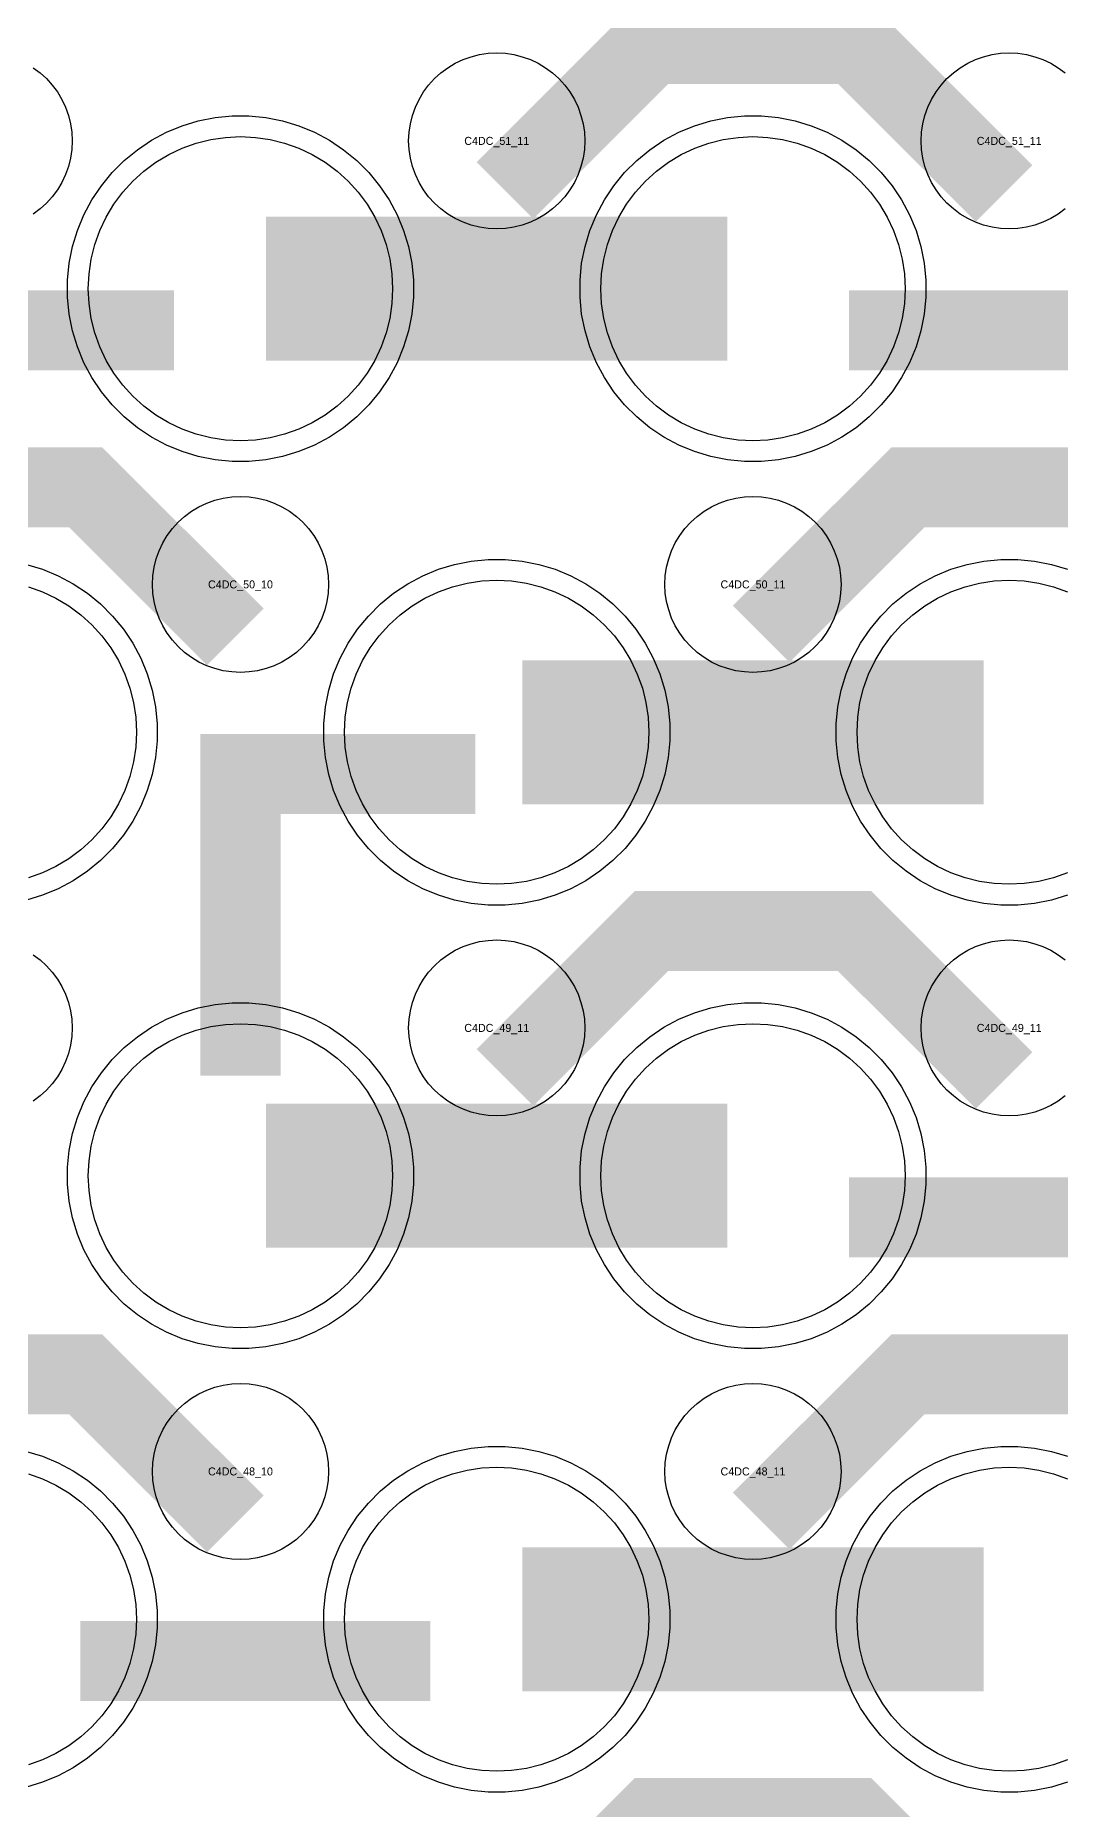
# Model space of a CAD drawing. Extents: x -11880 to 11880, y -14992 to 14992.
# Drawn here: x -8624 to -8304, y -8248 to -7694 of the extents above; entities that cross this region are included whole.
import ezdxf
from ezdxf.enums import TextEntityAlignment as Align

# ---------------------------------------------------------------- set-up
doc = ezdxf.new("R2010")
doc.units = 0
doc.header["$MEASUREMENT"] = 0
for name, color, linetype in [('GDS_775_DT_237', 138, 'CONTINUOUS'), ('RDL1_FS', 34, 'CONTINUOUS'), ('RDL_BS', 160, 'CONTINUOUS')]:
    doc.layers.add(name, color=color, linetype=linetype)

msp = doc.modelspace()

# ---------------------------------------------------------------- linework, layer by layer
at = {"layer": 'RDL1_FS', "color": 240, "true_color": 0xed1f24}
for points in [[(-8560, -7820.304), (-8564.657, -7820.075), (-8569.268, -7819.391), (-8573.791, -7818.259), (-8578.181, -7816.687), (-8582.395, -7814.695), (-8586.395, -7812.297), (-8590.14, -7809.519), (-8593.594, -7806.389), (-8596.724, -7802.935), (-8599.502, -7799.19), (-8601.9, -7795.19), (-8603.892, -7790.976), (-8605.464, -7786.586), (-8606.596, -7782.063), (-8607.28, -7777.452), (-8607.509, -7772.795), (-8607.28, -7768.138), (-8606.596, -7763.527), (-8605.464, -7759.004), (-8603.892, -7754.614), (-8601.9, -7750.4), (-8599.502, -7746.4), (-8596.724, -7742.655), (-8593.594, -7739.201), (-8590.14, -7736.071), (-8586.395, -7733.293), (-8582.395, -7730.895), (-8578.181, -7728.903), (-8573.791, -7727.331), (-8569.268, -7726.199), (-8564.657, -7725.515), (-8560, -7725.286), (-8555.343, -7725.515), (-8550.732, -7726.199), (-8546.209, -7727.331), (-8541.819, -7728.903), (-8537.605, -7730.895), (-8533.605, -7733.293), (-8529.86, -7736.071), (-8526.406, -7739.201), (-8523.276, -7742.655), (-8520.498, -7746.4), (-8518.1, -7750.4), (-8516.108, -7754.614), (-8514.536, -7759.004), (-8513.404, -7763.527), (-8512.72, -7768.138), (-8512.491, -7772.795), (-8512.72, -7777.452), (-8513.404, -7782.063), (-8514.536, -7786.586), (-8516.108, -7790.976), (-8518.1, -7795.19), (-8520.498, -7799.19), (-8523.276, -7802.935), (-8526.406, -7806.389), (-8529.86, -7809.519), (-8533.605, -7812.297), (-8537.605, -7814.695), (-8541.819, -7816.687), (-8546.209, -7818.259), (-8550.732, -7819.391), (-8555.343, -7820.075)], [(-8400, -7820.304), (-8404.657, -7820.075), (-8409.268, -7819.391), (-8413.791, -7818.259), (-8418.181, -7816.687), (-8422.395, -7814.695), (-8426.395, -7812.297), (-8430.14, -7809.519), (-8433.594, -7806.389), (-8436.724, -7802.935), (-8439.502, -7799.19), (-8441.9, -7795.19), (-8443.892, -7790.976), (-8445.464, -7786.586), (-8446.596, -7782.063), (-8447.28, -7777.452), (-8447.509, -7772.795), (-8447.28, -7768.138), (-8446.596, -7763.527), (-8445.464, -7759.004), (-8443.892, -7754.614), (-8441.9, -7750.4), (-8439.502, -7746.4), (-8436.724, -7742.655), (-8433.594, -7739.201), (-8430.14, -7736.071), (-8426.395, -7733.293), (-8422.395, -7730.895), (-8418.181, -7728.903), (-8413.791, -7727.331), (-8409.268, -7726.199), (-8404.657, -7725.515), (-8400, -7725.286), (-8395.343, -7725.515), (-8390.732, -7726.199), (-8386.209, -7727.331), (-8381.819, -7728.903), (-8377.605, -7730.895), (-8373.605, -7733.293), (-8369.86, -7736.071), (-8366.406, -7739.201), (-8363.276, -7742.655), (-8360.498, -7746.4), (-8358.1, -7750.4), (-8356.108, -7754.614), (-8354.536, -7759.004), (-8353.404, -7763.527), (-8352.72, -7768.138), (-8352.491, -7772.795), (-8352.72, -7777.452), (-8353.404, -7782.063), (-8354.536, -7786.586), (-8356.108, -7790.976), (-8358.1, -7795.19), (-8360.498, -7799.19), (-8363.276, -7802.935), (-8366.406, -7806.389), (-8369.86, -7809.519), (-8373.605, -7812.297), (-8377.605, -7814.695), (-8381.819, -7816.687), (-8386.209, -7818.259), (-8390.732, -7819.391), (-8395.343, -7820.075)], [(-8480, -8235.999), (-8484.657, -8235.77), (-8489.268, -8235.086), (-8493.791, -8233.954), (-8498.181, -8232.382), (-8502.395, -8230.39), (-8506.395, -8227.992), (-8510.14, -8225.214), (-8513.594, -8222.084), (-8516.724, -8218.63), (-8519.502, -8214.885), (-8521.9, -8210.885), (-8523.892, -8206.671), (-8525.464, -8202.281), (-8526.596, -8197.758), (-8527.28, -8193.147), (-8527.509, -8188.49), (-8527.28, -8183.833), (-8526.596, -8179.222), (-8525.464, -8174.699), (-8523.892, -8170.309), (-8521.9, -8166.095), (-8519.502, -8162.095), (-8516.724, -8158.35), (-8513.594, -8154.896), (-8510.14, -8151.766), (-8506.395, -8148.988), (-8502.395, -8146.59), (-8498.181, -8144.598), (-8493.791, -8143.026), (-8489.268, -8141.894), (-8484.657, -8141.21), (-8480, -8140.981), (-8475.343, -8141.21), (-8470.732, -8141.894), (-8466.209, -8143.026), (-8461.819, -8144.598), (-8457.605, -8146.59), (-8453.605, -8148.988), (-8449.86, -8151.766), (-8446.406, -8154.896), (-8443.276, -8158.35), (-8440.498, -8162.095), (-8438.1, -8166.095), (-8436.108, -8170.309), (-8434.536, -8174.699), (-8433.404, -8179.222), (-8432.72, -8183.833), (-8432.491, -8188.49), (-8432.72, -8193.147), (-8433.404, -8197.758), (-8434.536, -8202.281), (-8436.108, -8206.671), (-8438.1, -8210.885), (-8440.498, -8214.885), (-8443.276, -8218.63), (-8446.406, -8222.084), (-8449.86, -8225.214), (-8453.605, -8227.992), (-8457.605, -8230.39), (-8461.819, -8232.382), (-8466.209, -8233.954), (-8470.732, -8235.086), (-8475.343, -8235.77)]]:
    msp.add_lwpolyline(points, close=True, dxfattribs=at)
for points in [[(-8551.998, -7772.795, 45, 45, 0), (-8479.998, -7772.795, 45, 45, 0)], [(-8479.998, -7772.795, 45, 45, 0), (-8407.998, -7772.795, 45, 45, 0)], [(-8471.998, -8188.49, 45, 45, 0), (-8399.998, -8188.49, 45, 45, 0)], [(-8399.998, -8188.49, 45, 45, 0), (-8327.998, -8188.49, 45, 45, 0)]]:
    msp.add_lwpolyline(points, format="xyseb", dxfattribs=at)
at = {"layer": 'RDL1_FS'}
for points in [[(-8480, -7958.869), (-8484.657, -7958.64), (-8489.268, -7957.956), (-8493.791, -7956.824), (-8498.181, -7955.252), (-8502.395, -7953.26), (-8506.395, -7950.862), (-8510.14, -7948.084), (-8513.594, -7944.954), (-8516.724, -7941.5), (-8519.502, -7937.755), (-8521.9, -7933.755), (-8523.892, -7929.541), (-8525.464, -7925.151), (-8526.596, -7920.628), (-8527.28, -7916.017), (-8527.509, -7911.36), (-8527.28, -7906.703), (-8526.596, -7902.092), (-8525.464, -7897.569), (-8523.892, -7893.179), (-8521.9, -7888.965), (-8519.502, -7884.965), (-8516.724, -7881.22), (-8513.594, -7877.766), (-8510.14, -7874.636), (-8506.395, -7871.858), (-8502.395, -7869.46), (-8498.181, -7867.468), (-8493.791, -7865.896), (-8489.268, -7864.764), (-8484.657, -7864.08), (-8480, -7863.851), (-8475.343, -7864.08), (-8470.732, -7864.764), (-8466.209, -7865.896), (-8461.819, -7867.468), (-8457.605, -7869.46), (-8453.605, -7871.858), (-8449.86, -7874.636), (-8446.406, -7877.766), (-8443.276, -7881.22), (-8440.498, -7884.965), (-8438.1, -7888.965), (-8436.108, -7893.179), (-8434.536, -7897.569), (-8433.404, -7902.092), (-8432.72, -7906.703), (-8432.491, -7911.36), (-8432.72, -7916.017), (-8433.404, -7920.628), (-8434.536, -7925.151), (-8436.108, -7929.541), (-8438.1, -7933.755), (-8440.498, -7937.755), (-8443.276, -7941.5), (-8446.406, -7944.954), (-8449.86, -7948.084), (-8453.605, -7950.862), (-8457.605, -7953.26), (-8461.819, -7955.252), (-8466.209, -7956.824), (-8470.732, -7957.956), (-8475.343, -7958.64)], [(-8560, -8097.434), (-8564.657, -8097.205), (-8569.268, -8096.521), (-8573.791, -8095.389), (-8578.181, -8093.817), (-8582.395, -8091.825), (-8586.395, -8089.427), (-8590.14, -8086.649), (-8593.594, -8083.519), (-8596.724, -8080.065), (-8599.502, -8076.32), (-8601.9, -8072.32), (-8603.892, -8068.106), (-8605.464, -8063.716), (-8606.596, -8059.193), (-8607.28, -8054.582), (-8607.509, -8049.925), (-8607.28, -8045.268), (-8606.596, -8040.657), (-8605.464, -8036.134), (-8603.892, -8031.744), (-8601.9, -8027.53), (-8599.502, -8023.53), (-8596.724, -8019.785), (-8593.594, -8016.331), (-8590.14, -8013.201), (-8586.395, -8010.423), (-8582.395, -8008.025), (-8578.181, -8006.033), (-8573.791, -8004.461), (-8569.268, -8003.329), (-8564.657, -8002.645), (-8560, -8002.416), (-8555.343, -8002.645), (-8550.732, -8003.329), (-8546.209, -8004.461), (-8541.819, -8006.033), (-8537.605, -8008.025), (-8533.605, -8010.423), (-8529.86, -8013.201), (-8526.406, -8016.331), (-8523.276, -8019.785), (-8520.498, -8023.53), (-8518.1, -8027.53), (-8516.108, -8031.744), (-8514.536, -8036.134), (-8513.404, -8040.657), (-8512.72, -8045.268), (-8512.491, -8049.925), (-8512.72, -8054.582), (-8513.404, -8059.193), (-8514.536, -8063.716), (-8516.108, -8068.106), (-8518.1, -8072.32), (-8520.498, -8076.32), (-8523.276, -8080.065), (-8526.406, -8083.519), (-8529.86, -8086.649), (-8533.605, -8089.427), (-8537.605, -8091.825), (-8541.819, -8093.817), (-8546.209, -8095.389), (-8550.732, -8096.521), (-8555.343, -8097.205)], [(-8400, -8097.434), (-8404.657, -8097.205), (-8409.268, -8096.521), (-8413.791, -8095.389), (-8418.181, -8093.817), (-8422.395, -8091.825), (-8426.395, -8089.427), (-8430.14, -8086.649), (-8433.594, -8083.519), (-8436.724, -8080.065), (-8439.502, -8076.32), (-8441.9, -8072.32), (-8443.892, -8068.106), (-8445.464, -8063.716), (-8446.596, -8059.193), (-8447.28, -8054.582), (-8447.509, -8049.925), (-8447.28, -8045.268), (-8446.596, -8040.657), (-8445.464, -8036.134), (-8443.892, -8031.744), (-8441.9, -8027.53), (-8439.502, -8023.53), (-8436.724, -8019.785), (-8433.594, -8016.331), (-8430.14, -8013.201), (-8426.395, -8010.423), (-8422.395, -8008.025), (-8418.181, -8006.033), (-8413.791, -8004.461), (-8409.268, -8003.329), (-8404.657, -8002.645), (-8400, -8002.416), (-8395.343, -8002.645), (-8390.732, -8003.329), (-8386.209, -8004.461), (-8381.819, -8006.033), (-8377.605, -8008.025), (-8373.605, -8010.423), (-8369.86, -8013.201), (-8366.406, -8016.331), (-8363.276, -8019.785), (-8360.498, -8023.53), (-8358.1, -8027.53), (-8356.108, -8031.744), (-8354.536, -8036.134), (-8353.404, -8040.657), (-8352.72, -8045.268), (-8352.491, -8049.925), (-8352.72, -8054.582), (-8353.404, -8059.193), (-8354.536, -8063.716), (-8356.108, -8068.106), (-8358.1, -8072.32), (-8360.498, -8076.32), (-8363.276, -8080.065), (-8366.406, -8083.519), (-8369.86, -8086.649), (-8373.605, -8089.427), (-8377.605, -8091.825), (-8381.819, -8093.817), (-8386.209, -8095.389), (-8390.732, -8096.521), (-8395.343, -8097.205)]]:
    msp.add_lwpolyline(points, close=True, dxfattribs=at)
msp.add_lwpolyline([(-8301.819, -7955.252), (-8306.209, -7956.824), (-8310.732, -7957.956), (-8315.343, -7958.64), (-8320, -7958.869), (-8324.657, -7958.64), (-8329.268, -7957.956), (-8333.791, -7956.824), (-8338.181, -7955.252), (-8342.395, -7953.26), (-8346.395, -7950.862), (-8350.14, -7948.084), (-8353.594, -7944.954), (-8356.724, -7941.5), (-8359.502, -7937.755), (-8361.9, -7933.755), (-8363.892, -7929.541), (-8365.464, -7925.151), (-8366.596, -7920.628), (-8367.28, -7916.017), (-8367.509, -7911.36), (-8367.28, -7906.703), (-8366.596, -7902.092), (-8365.464, -7897.569), (-8363.892, -7893.179), (-8361.9, -7888.965), (-8359.502, -7884.965), (-8356.724, -7881.22), (-8353.594, -7877.766), (-8350.14, -7874.636), (-8346.395, -7871.858), (-8342.395, -7869.46), (-8338.181, -7867.468), (-8333.791, -7865.896), (-8329.268, -7864.764), (-8324.657, -7864.08), (-8320, -7863.851), (-8315.343, -7864.08), (-8310.732, -7864.764), (-8306.209, -7865.896), (-8301.819, -7867.468)], dxfattribs=at)
at = {"layer": 'RDL1_FS', "color": 240, "true_color": 0xed1f24}
for points in [[(-8626.209, -7865.896), (-8621.819, -7867.468), (-8617.605, -7869.46), (-8613.605, -7871.858), (-8609.86, -7874.636), (-8606.406, -7877.766), (-8603.276, -7881.22), (-8600.498, -7884.965), (-8598.1, -7888.965), (-8596.108, -7893.179), (-8594.536, -7897.569), (-8593.404, -7902.092), (-8592.72, -7906.703), (-8592.491, -7911.36), (-8592.72, -7916.017), (-8593.404, -7920.628), (-8594.536, -7925.151), (-8596.108, -7929.541), (-8598.1, -7933.755), (-8600.498, -7937.755), (-8603.276, -7941.5), (-8606.406, -7944.954), (-8609.86, -7948.084), (-8613.605, -7950.862), (-8617.605, -7953.26), (-8621.819, -7955.252), (-8626.209, -7956.824)], [(-8301.819, -8232.382), (-8306.209, -8233.954), (-8310.732, -8235.086), (-8315.343, -8235.77), (-8320, -8235.999), (-8324.657, -8235.77), (-8329.268, -8235.086), (-8333.791, -8233.954), (-8338.181, -8232.382), (-8342.395, -8230.39), (-8346.395, -8227.992), (-8350.14, -8225.214), (-8353.594, -8222.084), (-8356.724, -8218.63), (-8359.502, -8214.885), (-8361.9, -8210.885), (-8363.892, -8206.671), (-8365.464, -8202.281), (-8366.596, -8197.758), (-8367.28, -8193.147), (-8367.509, -8188.49), (-8367.28, -8183.833), (-8366.596, -8179.222), (-8365.464, -8174.699), (-8363.892, -8170.309), (-8361.9, -8166.095), (-8359.502, -8162.095), (-8356.724, -8158.35), (-8353.594, -8154.896), (-8350.14, -8151.766), (-8346.395, -8148.988), (-8342.395, -8146.59), (-8338.181, -8144.598), (-8333.791, -8143.026), (-8329.268, -8141.894), (-8324.657, -8141.21), (-8320, -8140.981), (-8315.343, -8141.21), (-8310.732, -8141.894), (-8306.209, -8143.026), (-8301.819, -8144.598)], [(-8626.209, -8143.026), (-8621.819, -8144.598), (-8617.605, -8146.59), (-8613.605, -8148.988), (-8609.86, -8151.766), (-8606.406, -8154.896), (-8603.276, -8158.35), (-8600.498, -8162.095), (-8598.1, -8166.095), (-8596.108, -8170.309), (-8594.536, -8174.699), (-8593.404, -8179.222), (-8592.72, -8183.833), (-8592.491, -8188.49), (-8592.72, -8193.147), (-8593.404, -8197.758), (-8594.536, -8202.281), (-8596.108, -8206.671), (-8598.1, -8210.885), (-8600.498, -8214.885), (-8603.276, -8218.63), (-8606.406, -8222.084), (-8609.86, -8225.214), (-8613.605, -8227.992), (-8617.605, -8230.39), (-8621.819, -8232.382), (-8626.209, -8233.954)]]:
    msp.add_lwpolyline(points, dxfattribs=at)
at = {"layer": 'RDL1_FS'}
for points in [[(-8471.998, -7911.36, 45, 45, 0), (-8399.998, -7911.36, 45, 45, 0)], [(-8399.998, -7911.36, 45, 45, 0), (-8327.998, -7911.36, 45, 45, 0)], [(-8551.998, -8049.925, 45, 45, 0), (-8479.998, -8049.925, 45, 45, 0)], [(-8479.998, -8049.925, 45, 45, 0), (-8407.998, -8049.925, 45, 45, 0)]]:
    msp.add_lwpolyline(points, format="xyseb", dxfattribs=at)
at = {"layer": 'RDL_BS'}
for points in [[(-8477.438, -7742.109, 25, 25, 0), (-8431.623, -7696.294, 25, 25, 0), (-8398.07, -7696.294, 25, 25, 0)], [(-8321.599, -7743.008, 25, 25, 0), (-8368.313, -7696.294, 25, 25, 0), (-8398.071, -7696.294, 25, 25, 0)], [(-8561.599, -7881.573, 25, 25, 0), (-8608.313, -7834.859, 25, 25, 0), (-8638.071, -7834.859, 25, 25, 0)], [(-8397.438, -7880.674, 25, 25, 0), (-8351.623, -7834.859, 25, 25, 0), (-8318.07, -7834.859, 25, 25, 0)], [(-8241.599, -7881.573, 25, 25, 0), (-8288.313, -7834.859, 25, 25, 0), (-8318.071, -7834.859, 25, 25, 0)], [(-8560, -8018.65, 25, 25, 0), (-8560, -7911.873, 25, 25, 0)], [(-8572.5, -7924.373, 25, 25, 0), (-8486.667, -7924.373, 25, 25, 0)], [(-8532.944, -7924.373, 25, 25, 0), (-8491.74, -7924.373, 25, 25, 0)], [(-8560, -7942.342, 25, 25, 0), (-8560, -7987.962, 25, 25, 0)], [(-8477.438, -8019.239, 25, 25, 0), (-8431.623, -7973.424, 25, 25, 0), (-8398.07, -7973.424, 25, 25, 0)], [(-8321.599, -8020.138, 25, 25, 0), (-8368.313, -7973.424, 25, 25, 0), (-8398.071, -7973.424, 25, 25, 0)], [(-8369.984, -8062.938, 25, 25, 0), (-8260.719, -8062.938, 25, 25, 0)], [(-8561.599, -8158.703, 25, 25, 0), (-8608.313, -8111.989, 25, 25, 0), (-8638.071, -8111.989, 25, 25, 0)], [(-8397.438, -8157.804, 25, 25, 0), (-8351.623, -8111.989, 25, 25, 0), (-8318.07, -8111.989, 25, 25, 0)], [(-8241.599, -8158.703, 25, 25, 0), (-8288.313, -8111.989, 25, 25, 0), (-8318.071, -8111.989, 25, 25, 0)], [(-8477.438, -8296.369, 25, 25, 0), (-8431.623, -8250.554, 25, 25, 0), (-8398.07, -8250.554, 25, 25, 0)], [(-8321.599, -8297.268, 25, 25, 0), (-8368.313, -8250.554, 25, 25, 0), (-8398.071, -8250.554, 25, 25, 0)]]:
    msp.add_lwpolyline(points, format="xyseb", dxfattribs=at)
for points in [[(-8624.72, -7703.75), (-8622.557, -7705.353), (-8620.558, -7707.165), (-8618.746, -7709.164), (-8617.143, -7711.327), (-8615.75, -7713.651), (-8614.598, -7716.088), (-8613.691, -7718.623), (-8613.034, -7721.242), (-8612.638, -7723.914), (-8612.506, -7726.607), (-8612.638, -7729.3), (-8613.034, -7731.972), (-8613.691, -7734.591), (-8614.598, -7737.126), (-8615.75, -7739.563), (-8617.143, -7741.887), (-8618.746, -7744.05), (-8620.558, -7746.049), (-8622.557, -7747.861), (-8624.72, -7749.464)], [(-8302.557, -7747.861), (-8304.72, -7749.464), (-8307.044, -7750.857), (-8309.481, -7752.009), (-8312.016, -7752.916), (-8314.635, -7753.573), (-8317.307, -7753.969), (-8320, -7754.101), (-8322.693, -7753.969), (-8325.365, -7753.573), (-8327.984, -7752.916), (-8330.519, -7752.009), (-8332.956, -7750.857), (-8335.28, -7749.464), (-8337.443, -7747.861), (-8339.442, -7746.049), (-8341.254, -7744.05), (-8342.857, -7741.887), (-8344.25, -7739.563), (-8345.402, -7737.126), (-8346.309, -7734.591), (-8346.966, -7731.972), (-8347.362, -7729.3), (-8347.494, -7726.607), (-8347.362, -7723.914), (-8346.966, -7721.242), (-8346.309, -7718.623), (-8345.402, -7716.088), (-8344.25, -7713.651), (-8342.857, -7711.327), (-8341.254, -7709.164), (-8339.442, -7707.165), (-8337.443, -7705.353), (-8335.28, -7703.75), (-8332.956, -7702.357), (-8330.519, -7701.205), (-8327.984, -7700.298), (-8325.365, -7699.641), (-8322.693, -7699.245), (-8320, -7699.113), (-8317.307, -7699.245), (-8314.635, -7699.641), (-8312.016, -7700.298), (-8309.481, -7701.205), (-8307.044, -7702.357), (-8304.72, -7703.75), (-8302.557, -7705.353)], [(-8301.795, -7962.266), (-8306.835, -7963.797), (-8312.062, -7964.843), (-8317.356, -7965.36), (-8322.644, -7965.36), (-8327.938, -7964.843), (-8333.165, -7963.797), (-8338.205, -7962.266), (-8343.115, -7960.235), (-8347.777, -7957.743), (-8352.191, -7954.796), (-8356.292, -7951.434), (-8360.074, -7947.652), (-8363.436, -7943.551), (-8366.383, -7939.137), (-8368.875, -7934.475), (-8370.906, -7929.565), (-8372.437, -7924.525), (-8373.483, -7919.298), (-8374, -7914.004), (-8374, -7908.716), (-8373.483, -7903.422), (-8372.437, -7898.195), (-8370.906, -7893.155), (-8368.875, -7888.245), (-8366.383, -7883.583), (-8363.436, -7879.169), (-8360.074, -7875.068), (-8356.292, -7871.286), (-8352.191, -7867.924), (-8347.777, -7864.977), (-8343.115, -7862.485), (-8338.205, -7860.454), (-8333.165, -7858.923), (-8327.938, -7857.877), (-8322.644, -7857.36), (-8317.356, -7857.36), (-8312.062, -7857.877), (-8306.835, -7858.923), (-8301.795, -7860.454)], [(-8624.72, -7980.88), (-8622.557, -7982.483), (-8620.558, -7984.295), (-8618.746, -7986.294), (-8617.143, -7988.457), (-8615.75, -7990.781), (-8614.598, -7993.218), (-8613.691, -7995.753), (-8613.034, -7998.372), (-8612.638, -8001.044), (-8612.506, -8003.737), (-8612.638, -8006.43), (-8613.034, -8009.102), (-8613.691, -8011.721), (-8614.598, -8014.256), (-8615.75, -8016.693), (-8617.143, -8019.017), (-8618.746, -8021.18), (-8620.558, -8023.179), (-8622.557, -8024.991), (-8624.72, -8026.594)], [(-8302.557, -8024.991), (-8304.72, -8026.594), (-8307.044, -8027.987), (-8309.481, -8029.139), (-8312.016, -8030.046), (-8314.635, -8030.703), (-8317.307, -8031.099), (-8320, -8031.231), (-8322.693, -8031.099), (-8325.365, -8030.703), (-8327.984, -8030.046), (-8330.519, -8029.139), (-8332.956, -8027.987), (-8335.28, -8026.594), (-8337.443, -8024.991), (-8339.442, -8023.179), (-8341.254, -8021.18), (-8342.857, -8019.017), (-8344.25, -8016.693), (-8345.402, -8014.256), (-8346.309, -8011.721), (-8346.966, -8009.102), (-8347.362, -8006.43), (-8347.494, -8003.737), (-8347.362, -8001.044), (-8346.966, -7998.372), (-8346.309, -7995.753), (-8345.402, -7993.218), (-8344.25, -7990.781), (-8342.857, -7988.457), (-8341.254, -7986.294), (-8339.442, -7984.295), (-8337.443, -7982.483), (-8335.28, -7980.88), (-8332.956, -7979.487), (-8330.519, -7978.335), (-8327.984, -7977.428), (-8325.365, -7976.771), (-8322.693, -7976.375), (-8320, -7976.243), (-8317.307, -7976.375), (-8314.635, -7976.771), (-8312.016, -7977.428), (-8309.481, -7978.335), (-8307.044, -7979.487), (-8304.72, -7980.88), (-8302.557, -7982.483)]]:
    msp.add_lwpolyline(points, dxfattribs=at)
for points in [[(-8480, -7754.101), (-8482.693, -7753.969), (-8485.365, -7753.573), (-8487.984, -7752.916), (-8490.519, -7752.009), (-8492.956, -7750.857), (-8495.28, -7749.464), (-8497.443, -7747.861), (-8499.442, -7746.049), (-8501.254, -7744.05), (-8502.857, -7741.887), (-8504.25, -7739.563), (-8505.402, -7737.126), (-8506.309, -7734.591), (-8506.966, -7731.972), (-8507.362, -7729.3), (-8507.494, -7726.607), (-8507.362, -7723.914), (-8506.966, -7721.242), (-8506.309, -7718.623), (-8505.402, -7716.088), (-8504.25, -7713.651), (-8502.857, -7711.327), (-8501.254, -7709.164), (-8499.442, -7707.165), (-8497.443, -7705.353), (-8495.28, -7703.75), (-8492.956, -7702.357), (-8490.519, -7701.205), (-8487.984, -7700.298), (-8485.365, -7699.641), (-8482.693, -7699.245), (-8480, -7699.113), (-8477.307, -7699.245), (-8474.635, -7699.641), (-8472.016, -7700.298), (-8469.481, -7701.205), (-8467.044, -7702.357), (-8464.72, -7703.75), (-8462.557, -7705.353), (-8460.558, -7707.165), (-8458.746, -7709.164), (-8457.143, -7711.327), (-8455.75, -7713.651), (-8454.598, -7716.088), (-8453.691, -7718.623), (-8453.034, -7721.242), (-8452.638, -7723.914), (-8452.506, -7726.607), (-8452.638, -7729.3), (-8453.034, -7731.972), (-8453.691, -7734.591), (-8454.598, -7737.126), (-8455.75, -7739.563), (-8457.143, -7741.887), (-8458.746, -7744.05), (-8460.558, -7746.049), (-8462.557, -7747.861), (-8464.72, -7749.464), (-8467.044, -7750.857), (-8469.481, -7752.009), (-8472.016, -7752.916), (-8474.635, -7753.573), (-8477.307, -7753.969)], [(-8560, -7892.666), (-8562.693, -7892.534), (-8565.365, -7892.138), (-8567.984, -7891.481), (-8570.519, -7890.574), (-8572.956, -7889.422), (-8575.28, -7888.029), (-8577.443, -7886.426), (-8579.442, -7884.614), (-8581.254, -7882.615), (-8582.857, -7880.452), (-8584.25, -7878.128), (-8585.402, -7875.691), (-8586.309, -7873.156), (-8586.966, -7870.537), (-8587.362, -7867.865), (-8587.494, -7865.172), (-8587.362, -7862.479), (-8586.966, -7859.807), (-8586.309, -7857.188), (-8585.402, -7854.653), (-8584.25, -7852.216), (-8582.857, -7849.892), (-8581.254, -7847.729), (-8579.442, -7845.73), (-8577.443, -7843.918), (-8575.28, -7842.315), (-8572.956, -7840.922), (-8570.519, -7839.77), (-8567.984, -7838.863), (-8565.365, -7838.206), (-8562.693, -7837.81), (-8560, -7837.678), (-8557.307, -7837.81), (-8554.635, -7838.206), (-8552.016, -7838.863), (-8549.481, -7839.77), (-8547.044, -7840.922), (-8544.72, -7842.315), (-8542.557, -7843.918), (-8540.558, -7845.73), (-8538.746, -7847.729), (-8537.143, -7849.892), (-8535.75, -7852.216), (-8534.598, -7854.653), (-8533.691, -7857.188), (-8533.034, -7859.807), (-8532.638, -7862.479), (-8532.506, -7865.172), (-8532.638, -7867.865), (-8533.034, -7870.537), (-8533.691, -7873.156), (-8534.598, -7875.691), (-8535.75, -7878.128), (-8537.143, -7880.452), (-8538.746, -7882.615), (-8540.558, -7884.614), (-8542.557, -7886.426), (-8544.72, -7888.029), (-8547.044, -7889.422), (-8549.481, -7890.574), (-8552.016, -7891.481), (-8554.635, -7892.138), (-8557.307, -7892.534)], [(-8400, -7892.666), (-8402.693, -7892.534), (-8405.365, -7892.138), (-8407.984, -7891.481), (-8410.519, -7890.574), (-8412.956, -7889.422), (-8415.28, -7888.029), (-8417.443, -7886.426), (-8419.442, -7884.614), (-8421.254, -7882.615), (-8422.857, -7880.452), (-8424.25, -7878.128), (-8425.402, -7875.691), (-8426.309, -7873.156), (-8426.966, -7870.537), (-8427.362, -7867.865), (-8427.494, -7865.172), (-8427.362, -7862.479), (-8426.966, -7859.807), (-8426.309, -7857.188), (-8425.402, -7854.653), (-8424.25, -7852.216), (-8422.857, -7849.892), (-8421.254, -7847.729), (-8419.442, -7845.73), (-8417.443, -7843.918), (-8415.28, -7842.315), (-8412.956, -7840.922), (-8410.519, -7839.77), (-8407.984, -7838.863), (-8405.365, -7838.206), (-8402.693, -7837.81), (-8400, -7837.678), (-8397.307, -7837.81), (-8394.635, -7838.206), (-8392.016, -7838.863), (-8389.481, -7839.77), (-8387.044, -7840.922), (-8384.72, -7842.315), (-8382.557, -7843.918), (-8380.558, -7845.73), (-8378.746, -7847.729), (-8377.143, -7849.892), (-8375.75, -7852.216), (-8374.598, -7854.653), (-8373.691, -7857.188), (-8373.034, -7859.807), (-8372.638, -7862.479), (-8372.506, -7865.172), (-8372.638, -7867.865), (-8373.034, -7870.537), (-8373.691, -7873.156), (-8374.598, -7875.691), (-8375.75, -7878.128), (-8377.143, -7880.452), (-8378.746, -7882.615), (-8380.558, -7884.614), (-8382.557, -7886.426), (-8384.72, -7888.029), (-8387.044, -7889.422), (-8389.481, -7890.574), (-8392.016, -7891.481), (-8394.635, -7892.138), (-8397.307, -7892.534)], [(-8482.644, -7965.36), (-8487.938, -7964.843), (-8493.165, -7963.797), (-8498.205, -7962.266), (-8503.115, -7960.235), (-8507.777, -7957.743), (-8512.191, -7954.796), (-8516.292, -7951.434), (-8520.074, -7947.652), (-8523.436, -7943.551), (-8526.383, -7939.137), (-8528.875, -7934.475), (-8530.906, -7929.565), (-8532.437, -7924.525), (-8533.483, -7919.298), (-8534, -7914.004), (-8534, -7908.716), (-8533.483, -7903.422), (-8532.437, -7898.195), (-8530.906, -7893.155), (-8528.875, -7888.245), (-8526.383, -7883.583), (-8523.436, -7879.169), (-8520.074, -7875.068), (-8516.292, -7871.286), (-8512.191, -7867.924), (-8507.777, -7864.977), (-8503.115, -7862.485), (-8498.205, -7860.454), (-8493.165, -7858.923), (-8487.938, -7857.877), (-8482.644, -7857.36), (-8477.356, -7857.36), (-8472.062, -7857.877), (-8466.835, -7858.923), (-8461.795, -7860.454), (-8456.885, -7862.485), (-8452.223, -7864.977), (-8447.809, -7867.924), (-8443.708, -7871.286), (-8439.926, -7875.068), (-8436.564, -7879.169), (-8433.617, -7883.583), (-8431.125, -7888.245), (-8429.094, -7893.155), (-8427.563, -7898.195), (-8426.517, -7903.422), (-8426, -7908.716), (-8426, -7914.004), (-8426.517, -7919.298), (-8427.563, -7924.525), (-8429.094, -7929.565), (-8431.125, -7934.475), (-8433.617, -7939.137), (-8436.564, -7943.551), (-8439.926, -7947.652), (-8443.708, -7951.434), (-8447.809, -7954.796), (-8452.223, -7957.743), (-8456.885, -7960.235), (-8461.795, -7962.266), (-8466.835, -7963.797), (-8472.062, -7964.843), (-8477.356, -7965.36)], [(-8480, -8031.231), (-8482.693, -8031.099), (-8485.365, -8030.703), (-8487.984, -8030.046), (-8490.519, -8029.139), (-8492.956, -8027.987), (-8495.28, -8026.594), (-8497.443, -8024.991), (-8499.442, -8023.179), (-8501.254, -8021.18), (-8502.857, -8019.017), (-8504.25, -8016.693), (-8505.402, -8014.256), (-8506.309, -8011.721), (-8506.966, -8009.102), (-8507.362, -8006.43), (-8507.494, -8003.737), (-8507.362, -8001.044), (-8506.966, -7998.372), (-8506.309, -7995.753), (-8505.402, -7993.218), (-8504.25, -7990.781), (-8502.857, -7988.457), (-8501.254, -7986.294), (-8499.442, -7984.295), (-8497.443, -7982.483), (-8495.28, -7980.88), (-8492.956, -7979.487), (-8490.519, -7978.335), (-8487.984, -7977.428), (-8485.365, -7976.771), (-8482.693, -7976.375), (-8480, -7976.243), (-8477.307, -7976.375), (-8474.635, -7976.771), (-8472.016, -7977.428), (-8469.481, -7978.335), (-8467.044, -7979.487), (-8464.72, -7980.88), (-8462.557, -7982.483), (-8460.558, -7984.295), (-8458.746, -7986.294), (-8457.143, -7988.457), (-8455.75, -7990.781), (-8454.598, -7993.218), (-8453.691, -7995.753), (-8453.034, -7998.372), (-8452.638, -8001.044), (-8452.506, -8003.737), (-8452.638, -8006.43), (-8453.034, -8009.102), (-8453.691, -8011.721), (-8454.598, -8014.256), (-8455.75, -8016.693), (-8457.143, -8019.017), (-8458.746, -8021.18), (-8460.558, -8023.179), (-8462.557, -8024.991), (-8464.72, -8026.594), (-8467.044, -8027.987), (-8469.481, -8029.139), (-8472.016, -8030.046), (-8474.635, -8030.703), (-8477.307, -8031.099)], [(-8562.644, -8103.925), (-8567.938, -8103.408), (-8573.165, -8102.362), (-8578.205, -8100.831), (-8583.115, -8098.8), (-8587.777, -8096.308), (-8592.191, -8093.361), (-8596.292, -8089.999), (-8600.074, -8086.217), (-8603.436, -8082.116), (-8606.383, -8077.702), (-8608.875, -8073.04), (-8610.906, -8068.13), (-8612.437, -8063.09), (-8613.483, -8057.863), (-8614, -8052.569), (-8614, -8047.281), (-8613.483, -8041.987), (-8612.437, -8036.76), (-8610.906, -8031.72), (-8608.875, -8026.81), (-8606.383, -8022.148), (-8603.436, -8017.734), (-8600.074, -8013.633), (-8596.292, -8009.851), (-8592.191, -8006.489), (-8587.777, -8003.542), (-8583.115, -8001.05), (-8578.205, -7999.019), (-8573.165, -7997.488), (-8567.938, -7996.442), (-8562.644, -7995.925), (-8557.356, -7995.925), (-8552.062, -7996.442), (-8546.835, -7997.488), (-8541.795, -7999.019), (-8536.885, -8001.05), (-8532.223, -8003.542), (-8527.809, -8006.489), (-8523.708, -8009.851), (-8519.926, -8013.633), (-8516.564, -8017.734), (-8513.617, -8022.148), (-8511.125, -8026.81), (-8509.094, -8031.72), (-8507.563, -8036.76), (-8506.517, -8041.987), (-8506, -8047.281), (-8506, -8052.569), (-8506.517, -8057.863), (-8507.563, -8063.09), (-8509.094, -8068.13), (-8511.125, -8073.04), (-8513.617, -8077.702), (-8516.564, -8082.116), (-8519.926, -8086.217), (-8523.708, -8089.999), (-8527.809, -8093.361), (-8532.223, -8096.308), (-8536.885, -8098.8), (-8541.795, -8100.831), (-8546.835, -8102.362), (-8552.062, -8103.408), (-8557.356, -8103.925)], [(-8402.644, -8103.925), (-8407.938, -8103.408), (-8413.165, -8102.362), (-8418.205, -8100.831), (-8423.115, -8098.8), (-8427.777, -8096.308), (-8432.191, -8093.361), (-8436.292, -8089.999), (-8440.074, -8086.217), (-8443.436, -8082.116), (-8446.383, -8077.702), (-8448.875, -8073.04), (-8450.906, -8068.13), (-8452.437, -8063.09), (-8453.483, -8057.863), (-8454, -8052.569), (-8454, -8047.281), (-8453.483, -8041.987), (-8452.437, -8036.76), (-8450.906, -8031.72), (-8448.875, -8026.81), (-8446.383, -8022.148), (-8443.436, -8017.734), (-8440.074, -8013.633), (-8436.292, -8009.851), (-8432.191, -8006.489), (-8427.777, -8003.542), (-8423.115, -8001.05), (-8418.205, -7999.019), (-8413.165, -7997.488), (-8407.938, -7996.442), (-8402.644, -7995.925), (-8397.356, -7995.925), (-8392.062, -7996.442), (-8386.835, -7997.488), (-8381.795, -7999.019), (-8376.885, -8001.05), (-8372.223, -8003.542), (-8367.809, -8006.489), (-8363.708, -8009.851), (-8359.926, -8013.633), (-8356.564, -8017.734), (-8353.617, -8022.148), (-8351.125, -8026.81), (-8349.094, -8031.72), (-8347.563, -8036.76), (-8346.517, -8041.987), (-8346, -8047.281), (-8346, -8052.569), (-8346.517, -8057.863), (-8347.563, -8063.09), (-8349.094, -8068.13), (-8351.125, -8073.04), (-8353.617, -8077.702), (-8356.564, -8082.116), (-8359.926, -8086.217), (-8363.708, -8089.999), (-8367.809, -8093.361), (-8372.223, -8096.308), (-8376.885, -8098.8), (-8381.795, -8100.831), (-8386.835, -8102.362), (-8392.062, -8103.408), (-8397.356, -8103.925)], [(-8560, -8169.796), (-8562.693, -8169.664), (-8565.365, -8169.268), (-8567.984, -8168.611), (-8570.519, -8167.704), (-8572.956, -8166.552), (-8575.28, -8165.159), (-8577.443, -8163.556), (-8579.442, -8161.744), (-8581.254, -8159.745), (-8582.857, -8157.582), (-8584.25, -8155.258), (-8585.402, -8152.821), (-8586.309, -8150.286), (-8586.966, -8147.667), (-8587.362, -8144.995), (-8587.494, -8142.302), (-8587.362, -8139.609), (-8586.966, -8136.937), (-8586.309, -8134.318), (-8585.402, -8131.783), (-8584.25, -8129.346), (-8582.857, -8127.022), (-8581.254, -8124.859), (-8579.442, -8122.86), (-8577.443, -8121.048), (-8575.28, -8119.445), (-8572.956, -8118.052), (-8570.519, -8116.9), (-8567.984, -8115.993), (-8565.365, -8115.336), (-8562.693, -8114.94), (-8560, -8114.808), (-8557.307, -8114.94), (-8554.635, -8115.336), (-8552.016, -8115.993), (-8549.481, -8116.9), (-8547.044, -8118.052), (-8544.72, -8119.445), (-8542.557, -8121.048), (-8540.558, -8122.86), (-8538.746, -8124.859), (-8537.143, -8127.022), (-8535.75, -8129.346), (-8534.598, -8131.783), (-8533.691, -8134.318), (-8533.034, -8136.937), (-8532.638, -8139.609), (-8532.506, -8142.302), (-8532.638, -8144.995), (-8533.034, -8147.667), (-8533.691, -8150.286), (-8534.598, -8152.821), (-8535.75, -8155.258), (-8537.143, -8157.582), (-8538.746, -8159.745), (-8540.558, -8161.744), (-8542.557, -8163.556), (-8544.72, -8165.159), (-8547.044, -8166.552), (-8549.481, -8167.704), (-8552.016, -8168.611), (-8554.635, -8169.268), (-8557.307, -8169.664)], [(-8400, -8169.796), (-8402.693, -8169.664), (-8405.365, -8169.268), (-8407.984, -8168.611), (-8410.519, -8167.704), (-8412.956, -8166.552), (-8415.28, -8165.159), (-8417.443, -8163.556), (-8419.442, -8161.744), (-8421.254, -8159.745), (-8422.857, -8157.582), (-8424.25, -8155.258), (-8425.402, -8152.821), (-8426.309, -8150.286), (-8426.966, -8147.667), (-8427.362, -8144.995), (-8427.494, -8142.302), (-8427.362, -8139.609), (-8426.966, -8136.937), (-8426.309, -8134.318), (-8425.402, -8131.783), (-8424.25, -8129.346), (-8422.857, -8127.022), (-8421.254, -8124.859), (-8419.442, -8122.86), (-8417.443, -8121.048), (-8415.28, -8119.445), (-8412.956, -8118.052), (-8410.519, -8116.9), (-8407.984, -8115.993), (-8405.365, -8115.336), (-8402.693, -8114.94), (-8400, -8114.808), (-8397.307, -8114.94), (-8394.635, -8115.336), (-8392.016, -8115.993), (-8389.481, -8116.9), (-8387.044, -8118.052), (-8384.72, -8119.445), (-8382.557, -8121.048), (-8380.558, -8122.86), (-8378.746, -8124.859), (-8377.143, -8127.022), (-8375.75, -8129.346), (-8374.598, -8131.783), (-8373.691, -8134.318), (-8373.034, -8136.937), (-8372.638, -8139.609), (-8372.506, -8142.302), (-8372.638, -8144.995), (-8373.034, -8147.667), (-8373.691, -8150.286), (-8374.598, -8152.821), (-8375.75, -8155.258), (-8377.143, -8157.582), (-8378.746, -8159.745), (-8380.558, -8161.744), (-8382.557, -8163.556), (-8384.72, -8165.159), (-8387.044, -8166.552), (-8389.481, -8167.704), (-8392.016, -8168.611), (-8394.635, -8169.268), (-8397.307, -8169.664)]]:
    msp.add_lwpolyline(points, close=True, dxfattribs=at)
at = {"layer": 'RDL_BS', "color": 240, "true_color": 0xed1f24}
for points in [[(-8562.644, -7826.795), (-8567.938, -7826.278), (-8573.165, -7825.232), (-8578.205, -7823.701), (-8583.115, -7821.67), (-8587.777, -7819.178), (-8592.191, -7816.231), (-8596.292, -7812.869), (-8600.074, -7809.087), (-8603.436, -7804.986), (-8606.383, -7800.572), (-8608.875, -7795.91), (-8610.906, -7791), (-8612.437, -7785.96), (-8613.483, -7780.733), (-8614, -7775.439), (-8614, -7770.151), (-8613.483, -7764.857), (-8612.437, -7759.63), (-8610.906, -7754.59), (-8608.875, -7749.68), (-8606.383, -7745.018), (-8603.436, -7740.604), (-8600.074, -7736.503), (-8596.292, -7732.721), (-8592.191, -7729.359), (-8587.777, -7726.412), (-8583.115, -7723.92), (-8578.205, -7721.889), (-8573.165, -7720.358), (-8567.938, -7719.312), (-8562.644, -7718.795), (-8557.356, -7718.795), (-8552.062, -7719.312), (-8546.835, -7720.358), (-8541.795, -7721.889), (-8536.885, -7723.92), (-8532.223, -7726.412), (-8527.809, -7729.359), (-8523.708, -7732.721), (-8519.926, -7736.503), (-8516.564, -7740.604), (-8513.617, -7745.018), (-8511.125, -7749.68), (-8509.094, -7754.59), (-8507.563, -7759.63), (-8506.517, -7764.857), (-8506, -7770.151), (-8506, -7775.439), (-8506.517, -7780.733), (-8507.563, -7785.96), (-8509.094, -7791), (-8511.125, -7795.91), (-8513.617, -7800.572), (-8516.564, -7804.986), (-8519.926, -7809.087), (-8523.708, -7812.869), (-8527.809, -7816.231), (-8532.223, -7819.178), (-8536.885, -7821.67), (-8541.795, -7823.701), (-8546.835, -7825.232), (-8552.062, -7826.278), (-8557.356, -7826.795)], [(-8402.644, -7826.795), (-8407.938, -7826.278), (-8413.165, -7825.232), (-8418.205, -7823.701), (-8423.115, -7821.67), (-8427.777, -7819.178), (-8432.191, -7816.231), (-8436.292, -7812.869), (-8440.074, -7809.087), (-8443.436, -7804.986), (-8446.383, -7800.572), (-8448.875, -7795.91), (-8450.906, -7791), (-8452.437, -7785.96), (-8453.483, -7780.733), (-8454, -7775.439), (-8454, -7770.151), (-8453.483, -7764.857), (-8452.437, -7759.63), (-8450.906, -7754.59), (-8448.875, -7749.68), (-8446.383, -7745.018), (-8443.436, -7740.604), (-8440.074, -7736.503), (-8436.292, -7732.721), (-8432.191, -7729.359), (-8427.777, -7726.412), (-8423.115, -7723.92), (-8418.205, -7721.889), (-8413.165, -7720.358), (-8407.938, -7719.312), (-8402.644, -7718.795), (-8397.356, -7718.795), (-8392.062, -7719.312), (-8386.835, -7720.358), (-8381.795, -7721.889), (-8376.885, -7723.92), (-8372.223, -7726.412), (-8367.809, -7729.359), (-8363.708, -7732.721), (-8359.926, -7736.503), (-8356.564, -7740.604), (-8353.617, -7745.018), (-8351.125, -7749.68), (-8349.094, -7754.59), (-8347.563, -7759.63), (-8346.517, -7764.857), (-8346, -7770.151), (-8346, -7775.439), (-8346.517, -7780.733), (-8347.563, -7785.96), (-8349.094, -7791), (-8351.125, -7795.91), (-8353.617, -7800.572), (-8356.564, -7804.986), (-8359.926, -7809.087), (-8363.708, -7812.869), (-8367.809, -7816.231), (-8372.223, -7819.178), (-8376.885, -7821.67), (-8381.795, -7823.701), (-8386.835, -7825.232), (-8392.062, -7826.278), (-8397.356, -7826.795)], [(-8482.644, -8242.49), (-8487.938, -8241.973), (-8493.165, -8240.927), (-8498.205, -8239.396), (-8503.115, -8237.365), (-8507.777, -8234.873), (-8512.191, -8231.926), (-8516.292, -8228.564), (-8520.074, -8224.782), (-8523.436, -8220.681), (-8526.383, -8216.267), (-8528.875, -8211.605), (-8530.906, -8206.695), (-8532.437, -8201.655), (-8533.483, -8196.428), (-8534, -8191.134), (-8534, -8185.846), (-8533.483, -8180.552), (-8532.437, -8175.325), (-8530.906, -8170.285), (-8528.875, -8165.375), (-8526.383, -8160.713), (-8523.436, -8156.299), (-8520.074, -8152.198), (-8516.292, -8148.416), (-8512.191, -8145.054), (-8507.777, -8142.107), (-8503.115, -8139.615), (-8498.205, -8137.584), (-8493.165, -8136.053), (-8487.938, -8135.007), (-8482.644, -8134.49), (-8477.356, -8134.49), (-8472.062, -8135.007), (-8466.835, -8136.053), (-8461.795, -8137.584), (-8456.885, -8139.615), (-8452.223, -8142.107), (-8447.809, -8145.054), (-8443.708, -8148.416), (-8439.926, -8152.198), (-8436.564, -8156.299), (-8433.617, -8160.713), (-8431.125, -8165.375), (-8429.094, -8170.285), (-8427.563, -8175.325), (-8426.517, -8180.552), (-8426, -8185.846), (-8426, -8191.134), (-8426.517, -8196.428), (-8427.563, -8201.655), (-8429.094, -8206.695), (-8431.125, -8211.605), (-8433.617, -8216.267), (-8436.564, -8220.681), (-8439.926, -8224.782), (-8443.708, -8228.564), (-8447.809, -8231.926), (-8452.223, -8234.873), (-8456.885, -8237.365), (-8461.795, -8239.396), (-8466.835, -8240.927), (-8472.062, -8241.973), (-8477.356, -8242.49)]]:
    msp.add_lwpolyline(points, close=True, dxfattribs=at)
for points in [[(-8689.984, -7785.808, 25, 25, 0), (-8580.719, -7785.808, 25, 25, 0)], [(-8369.984, -7785.808, 25, 25, 0), (-8260.719, -7785.808, 25, 25, 0)], [(-8609.984, -8201.503, 25, 25, 0), (-8500.719, -8201.503, 25, 25, 0)]]:
    msp.add_lwpolyline(points, format="xyseb", dxfattribs=at)
for points in [[(-8626.835, -7858.923), (-8621.795, -7860.454), (-8616.885, -7862.485), (-8612.223, -7864.977), (-8607.809, -7867.924), (-8603.708, -7871.286), (-8599.926, -7875.068), (-8596.564, -7879.169), (-8593.617, -7883.583), (-8591.125, -7888.245), (-8589.094, -7893.155), (-8587.563, -7898.195), (-8586.517, -7903.422), (-8586, -7908.716), (-8586, -7914.004), (-8586.517, -7919.298), (-8587.563, -7924.525), (-8589.094, -7929.565), (-8591.125, -7934.475), (-8593.617, -7939.137), (-8596.564, -7943.551), (-8599.926, -7947.652), (-8603.708, -7951.434), (-8607.809, -7954.796), (-8612.223, -7957.743), (-8616.885, -7960.235), (-8621.795, -7962.266), (-8626.835, -7963.797)], [(-8626.835, -8136.053), (-8621.795, -8137.584), (-8616.885, -8139.615), (-8612.223, -8142.107), (-8607.809, -8145.054), (-8603.708, -8148.416), (-8599.926, -8152.198), (-8596.564, -8156.299), (-8593.617, -8160.713), (-8591.125, -8165.375), (-8589.094, -8170.285), (-8587.563, -8175.325), (-8586.517, -8180.552), (-8586, -8185.846), (-8586, -8191.134), (-8586.517, -8196.428), (-8587.563, -8201.655), (-8589.094, -8206.695), (-8591.125, -8211.605), (-8593.617, -8216.267), (-8596.564, -8220.681), (-8599.926, -8224.782), (-8603.708, -8228.564), (-8607.809, -8231.926), (-8612.223, -8234.873), (-8616.885, -8237.365), (-8621.795, -8239.396), (-8626.835, -8240.927)], [(-8301.795, -8239.396), (-8306.835, -8240.927), (-8312.062, -8241.973), (-8317.356, -8242.49), (-8322.644, -8242.49), (-8327.938, -8241.973), (-8333.165, -8240.927), (-8338.205, -8239.396), (-8343.115, -8237.365), (-8347.777, -8234.873), (-8352.191, -8231.926), (-8356.292, -8228.564), (-8360.074, -8224.782), (-8363.436, -8220.681), (-8366.383, -8216.267), (-8368.875, -8211.605), (-8370.906, -8206.695), (-8372.437, -8201.655), (-8373.483, -8196.428), (-8374, -8191.134), (-8374, -8185.846), (-8373.483, -8180.552), (-8372.437, -8175.325), (-8370.906, -8170.285), (-8368.875, -8165.375), (-8366.383, -8160.713), (-8363.436, -8156.299), (-8360.074, -8152.198), (-8356.292, -8148.416), (-8352.191, -8145.054), (-8347.777, -8142.107), (-8343.115, -8139.615), (-8338.205, -8137.584), (-8333.165, -8136.053), (-8327.938, -8135.007), (-8322.644, -8134.49), (-8317.356, -8134.49), (-8312.062, -8135.007), (-8306.835, -8136.053), (-8301.795, -8137.584)]]:
    msp.add_lwpolyline(points, dxfattribs=at)

# ---------------------------------------------------------------- texts
at = {"layer": 'GDS_775_DT_237'}
for s, p in [('C4DC_51_11', (-8480, -7726.607)), ('C4DC_51_11', (-8480, -7726.607)), ('C4DC_51_11', (-8320, -7726.607)), ('C4DC_51_11', (-8320, -7726.607)), ('C4DC_50_10', (-8560, -7865.172)), ('C4DC_50_10', (-8560, -7865.172)), ('C4DC_50_11', (-8400, -7865.172)), ('C4DC_50_11', (-8400, -7865.172)), ('C4DC_49_11', (-8480, -8003.737)), ('C4DC_49_11', (-8480, -8003.737)), ('C4DC_49_11', (-8320, -8003.737)), ('C4DC_49_11', (-8320, -8003.737)), ('C4DC_48_10', (-8560, -8142.302)), ('C4DC_48_10', (-8560, -8142.302)), ('C4DC_48_11', (-8400, -8142.302)), ('C4DC_48_11', (-8400, -8142.302))]:
    msp.add_text(s, height=2.5, dxfattribs=at).set_placement(p, align=Align.MIDDLE_CENTER)

doc.saveas('drawing.dxf')
